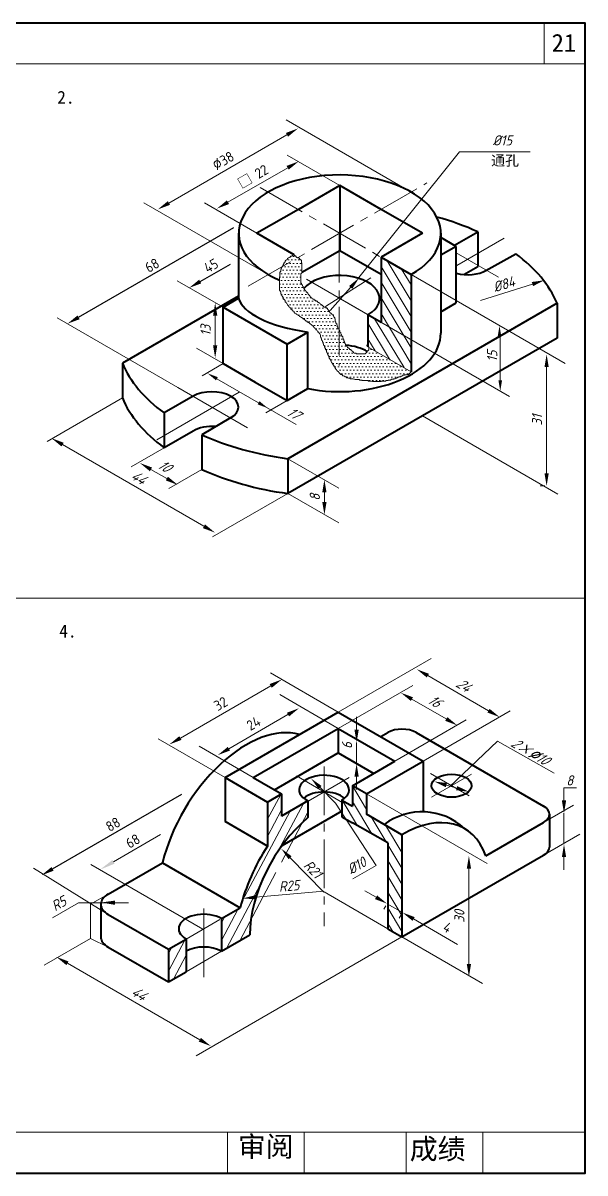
# Model space of a CAD drawing. Header units: millimetres. Extents: x 20 to 350, y 18 to 243.
# Drawn here: x 239.9 to 349.9, y 18.5 to 243.5 of the extents above; entities that cross this region are included whole.
import ezdxf

# ---------------------------------------------------------------- set-up
doc = ezdxf.new("R2010")
doc.units = ezdxf.units.MM
doc.linetypes.add('CENTER2', pattern=[28.575, 19.05, -3.175, 3.175, -3.175])
doc.layers.get('0').update_dxf_attribs({"lineweight": 40})
for name, color, linetype, lineweight in [('中心线', 7, 'CENTER2', 15), ('剖面线', 7, 'Continuous', 15), ('实体', 7, 'Continuous', 40), ('标注', 7, 'Continuous', 15), ('粗线', 7, 'Continuous', 40), ('细线', 7, 'Continuous', 13)]:
    doc.layers.add(name, color=color, linetype=linetype, lineweight=lineweight)
doc.styles.get("Standard").update_dxf_attribs({"font": 'TIMES.TTF'})
doc.styles.add('style1', font='isocp.shx', dxfattribs={"oblique": 30})
doc.styles.add('style2', font='isocp.shx')
doc.styles.add('数字', font='isocp.shx', dxfattribs={"oblique": 15, "height": 2})
doc.dimstyles.new('R', dxfattribs={"dimtxt": 2, "dimasz": 2.5, "dimexe": 1.25, "dimexo": 0.625, "dimtad": 1, "dimtxsty": '数字', "dimblk2": 'NONE', "dimsah": 1, "dimcen": 2.5, "dimse1": 1, "dimse2": 1, "dimadec": 0, "dimazin": 0, "dimtfac": 1, "dimtmove": 0, "dimatfit": 3, "dimfxl": 0, "dimarcsym": 0})
pattern_1 = [(121, (-66.8122, -95.5887), (-1.360753, -0.817623), [])]
pattern_2 = [(62, (-66.8122, -95.5887), (-1.401679, 0.745286), [])]

# ---------------------------------------------------------------- blocks, each defined once
blk = doc.blocks.new('*D4')
at = {"layer": 'Defpoints', "color": 0}
for p in [(305.62, 193.67), (299.95, 187.26), (300.01, 187.21)]:
    blk.add_point(p, dxfattribs=at)
at = {"layer": '标注', "color": 0, "lineweight": -2}
blk.add_line((304.02, 191.74), (300.01, 187.21), dxfattribs=at)
at = {"layer": '标注', "color": 0}
blk.add_solid([(303.71, 192.02), (304.33, 191.47), (305.68, 193.61)], dxfattribs=at)
blk = doc.blocks.new('_None')
blk = doc.blocks.new('*D5')
at = {"layer": 'Defpoints', "color": 0}
for p in [(281.17, 203.44), (281.21, 203.38), (248.64, 184.57)]:
    blk.add_point(p, dxfattribs=at)
at = {"layer": '标注', "color": 0, "lineweight": -2}
blk.add_line((250.76, 185.89), (281.17, 203.44), dxfattribs=at)
at = {"layer": '标注', "color": 0}
blk.add_solid([(250.55, 186.25), (250.97, 185.52), (248.6, 184.64)], dxfattribs=at)
at = {"layer": '标注', "color": 0, "insert": (265.16, 196.07), "char_height": 2, "attachment_point": 5, "rotation": 30, "style": 'style2'}
blk.add_mtext('68', dxfattribs=at)
blk = doc.blocks.new('*D6')
at = {"layer": 'Defpoints', "color": 0}
for p in [(280.17, 196.82), (280.47, 196.3), (272.1, 192.17)]:
    blk.add_point(p, dxfattribs=at)
at = {"layer": '标注', "color": 0, "lineweight": -2}
blk.add_line((274.57, 192.89), (280.47, 196.3), dxfattribs=at)
at = {"layer": '标注', "color": 0}
blk.add_solid([(274.36, 193.25), (274.77, 192.53), (272.4, 191.64)], dxfattribs=at)
at = {"layer": '标注', "color": 0, "insert": (276.7, 196), "char_height": 2, "attachment_point": 5, "rotation": 30, "style": 'style2'}
blk.add_mtext('45', dxfattribs=at)
blk = doc.blocks.new('*D13')
at = {"layer": 'Defpoints', "color": 0}
for p in [(270.61, 93.23), (270.98, 92.59), (243.13, 77.36)]:
    blk.add_point(p, dxfattribs=at)
at = {"layer": '标注', "color": 0, "lineweight": -2}
blk.add_line((245.66, 77.97), (270.98, 92.59), dxfattribs=at)
at = {"layer": '标注', "color": 0}
blk.add_solid([(245.46, 78.33), (245.87, 77.61), (243.5, 76.72)], dxfattribs=at)
at = {"layer": '标注', "color": 0, "insert": (257.51, 86.69), "char_height": 2, "attachment_point": 5, "rotation": 30, "style": 'style2'}
blk.add_mtext('88', dxfattribs=at)
blk = doc.blocks.new('*D14')
at = {"layer": 'Defpoints', "color": 0}
for p in [(296.2, 95.58), (301, 90.79), (301.08, 90.86)]:
    blk.add_point(p, dxfattribs=at)
at = {"layer": '标注', "color": 0, "lineweight": -2}
blk.add_line((298.04, 93.89), (301.08, 90.86), dxfattribs=at)
at = {"layer": '标注', "color": 0}
blk.add_solid([(298.34, 94.19), (297.75, 93.6), (296.27, 95.66)], dxfattribs=at)

msp = doc.modelspace()

# ---------------------------------------------------------------- hatches: boundary and pattern name
at = {"layer": '剖面线'}
h = msp.add_hatch(dxfattribs=at)
h.set_pattern_fill('DOTS', color=256, scale=0.425, style=0)
h.set_pattern_definition([(0, (103.2763, 58.8149), (0.3373437, 0.6746875), [0, -0.6746875])])
h.paths.add_polyline_path([(294.276, 194.44), (294.372, 194.44), (294.372, 194.536), (294.468, 194.536), (294.468, 196.556), (294.372, 196.556), (294.372, 197.037), (294.276, 197.134), (294.179, 197.134), (294.179, 197.23), (294.083, 197.23), (294.083, 197.326), (293.987, 197.326), (293.987, 197.422), (293.89, 197.518), (293.601, 197.518), (293.601, 197.615), (293.409, 197.615), (293.409, 197.711), (293.312, 197.711), (293.312, 197.903), (293.12, 197.903), (292.938, 198.136), (292.796, 198.065), (292.702, 197.971), (292.609, 197.971), (292.421, 197.878), (292.327, 197.878), (292.233, 197.784), (292.233, 197.69), (292.046, 197.69), (292.046, 197.597), (291.952, 197.503), (291.858, 197.503), (291.671, 197.409), (291.671, 197.315), (291.577, 197.222), (291.483, 197.128), (291.295, 197.034), (291.295, 196.941), (291.201, 196.847), (291.201, 196.753), (291.108, 196.753), (291.108, 196.566), (291.014, 196.566), (290.92, 196.472), (290.92, 196.378), (290.826, 196.191), (290.826, 196.097), (290.732, 196.003), (290.732, 195.816), (290.639, 195.816), (290.545, 195.722), (290.545, 195.629), (290.451, 195.441), (290.451, 195.254), (290.357, 195.254), (290.357, 194.879), (290.263, 194.879), (290.17, 194.691), (290.17, 193.848), (290.076, 193.754), (290.076, 191.13), (290.17, 191.13), (290.263, 190.943), (290.263, 190.849), (290.357, 190.849), (290.357, 190.474), (290.451, 190.474), (290.451, 190.193), (290.545, 190.193), (290.639, 190.099), (290.639, 190.006), (290.732, 189.912), (290.732, 189.725), (290.826, 189.631), (290.826, 189.443), (291.014, 189.443), (291.014, 189.35), (291.108, 189.256), (291.201, 189.162), (291.201, 188.881), (291.389, 188.881), (291.389, 188.694), (291.483, 188.6), (291.577, 188.506), (291.671, 188.319), (291.764, 188.225), (291.858, 188.131), (291.952, 187.944), (292.046, 187.85), (292.14, 187.85), (292.14, 187.757), (292.233, 187.757), (292.327, 187.569), (292.327, 187.475), (292.515, 187.382), (292.609, 187.382), (292.609, 187.288), (292.702, 187.194), (292.702, 187.1), (292.89, 187.007), (292.984, 187.007), (292.984, 186.819), (293.078, 186.726), (293.171, 186.726), (293.265, 186.632), (293.359, 186.632), (293.359, 186.538), (293.453, 186.444), (293.641, 186.351), (293.734, 186.351), (293.734, 186.257), (293.828, 186.257), (293.922, 186.163), (294.016, 186.07), (294.11, 186.07), (294.11, 185.976), (294.203, 185.976), (294.391, 185.882), (294.485, 185.882), (294.485, 185.788), (294.579, 185.788), (294.579, 185.695), (294.672, 185.695), (294.672, 185.601), (294.766, 185.601), (294.766, 185.507), (294.954, 185.507), (294.954, 185.414), (295.141, 185.32), (295.235, 185.226), (295.329, 185.132), (295.517, 185.132), (295.517, 184.945), (295.704, 184.945), (295.798, 184.851), (295.986, 184.758), (296.173, 184.57), (296.267, 184.476), (296.361, 184.476), (296.361, 184.383), (296.455, 184.383), (296.549, 184.195), (296.642, 184.195), (296.736, 184.102), (296.736, 184.008), (296.83, 184.008), (296.83, 183.914), (297.018, 183.82), (297.018, 183.727), (297.111, 183.633), (297.205, 183.633), (297.205, 183.539), (297.299, 183.446), (297.393, 183.352), (297.487, 183.258), (297.581, 183.164), (297.581, 183.071), (297.674, 182.977), (297.768, 182.977), (297.768, 182.883), (297.862, 182.883), (297.862, 182.696), (297.956, 182.696), (297.956, 182.602), (298.05, 182.602), (298.05, 182.508), (298.143, 182.415), (298.143, 182.04), (298.237, 181.946), (298.237, 181.759), (298.331, 181.759), (298.331, 181.478), (298.425, 181.384), (298.519, 181.196), (298.519, 181.009), (298.612, 181.009), (298.612, 180.728), (298.706, 180.728), (298.706, 180.447), (298.8, 180.447), (298.8, 180.353), (298.894, 180.353), (298.894, 180.072), (298.988, 180.072), (298.988, 179.884), (299.082, 179.884), (299.082, 179.51), (299.269, 179.51), (299.269, 179.135), (299.363, 179.135), (299.363, 178.947), (299.457, 178.854), (299.457, 178.666), (299.551, 178.666), (299.551, 178.572), (299.644, 178.572), (299.644, 178.385), (299.738, 178.385), (299.738, 178.104), (299.832, 178.104), (299.832, 177.823), (299.926, 177.823), (299.926, 177.729), (300.02, 177.729), (300.02, 177.542), (300.113, 177.542), (300.113, 177.354), (300.207, 177.354), (300.207, 177.26), (300.301, 177.073), (300.395, 176.979), (300.395, 176.886), (300.489, 176.886), (300.489, 176.698), (300.582, 176.698), (300.582, 176.511), (300.676, 176.511), (300.77, 176.323), (300.77, 176.23), (300.864, 176.23), (300.864, 176.136), (300.958, 176.136), (300.958, 175.948), (301.145, 175.761), (301.239, 175.667), (301.333, 175.48), (301.427, 175.386), (301.521, 175.386), (301.521, 175.292), (301.614, 175.292), (301.614, 175.199), (301.708, 175.105), (301.802, 175.011), (301.99, 174.824), (302.083, 174.73), (302.271, 174.636), (302.365, 174.636), (302.459, 174.449), (302.646, 174.449), (302.74, 174.355), (302.834, 174.355), (302.928, 174.262), (303.115, 174.262), (303.303, 174.074), (303.491, 174.074), (303.584, 173.98), (303.866, 173.98), (303.96, 173.887), (304.522, 173.887), (304.616, 173.793), (304.804, 173.793), (304.898, 173.699), (305.742, 173.699), (305.742, 173.606), (306.211, 173.606), (306.305, 173.512), (307.431, 173.512), (307.431, 173.418), (308.087, 173.418), (308.275, 173.324), (309.963, 173.324), (309.963, 173.418), (310.808, 173.418), (310.995, 173.512), (311.371, 173.512), (311.371, 173.606), (311.84, 173.606), (311.933, 173.699), (311.933, 173.793), (312.403, 173.793), (312.496, 173.887), (312.684, 173.887), (312.872, 173.98), (313.059, 173.98), (313.059, 174.074), (313.153, 174.074), (313.247, 174.168), (313.434, 174.168), (313.434, 174.262), (313.81, 174.262), (313.81, 174.355), (314.091, 174.355), (314.091, 174.449), (314.185, 174.543), (314.56, 174.543), (314.56, 174.636), (314.935, 174.636), (315.123, 174.73), (315.311, 174.73), (315.864, 175.251), (307.566, 180.042), (307.566, 179.527), (307.47, 179.431), (307.47, 179.335), (307.277, 179.335), (307.277, 179.142), (307.084, 178.95), (307.084, 178.854), (306.988, 178.854), (306.892, 178.758), (305.158, 178.758), (305.062, 178.854), (304.677, 178.854), (304.58, 178.95), (304.58, 179.046), (304.484, 179.046), (304.484, 179.142), (304.388, 179.239), (304.291, 179.239), (304.195, 179.335), (304.195, 179.431), (304.099, 179.431), (304.099, 179.527), (304.003, 179.527), (304.003, 179.623), (303.81, 179.623), (303.81, 179.72), (303.714, 179.816), (303.617, 179.912), (303.425, 179.912), (303.425, 180.008), (303.328, 180.201), (303.328, 180.297), (303.232, 180.297), (303.232, 180.393), (303.136, 180.393), (303.039, 180.489), (303.039, 180.586), (302.943, 180.682), (302.943, 180.778), (302.847, 180.97), (302.847, 181.067), (302.654, 181.259), (302.654, 181.548), (302.558, 181.644), (302.558, 181.836), (302.462, 181.932), (302.462, 182.125), (302.365, 182.125), (302.269, 182.221), (302.269, 182.317), (302.173, 182.51), (302.173, 182.606), (302.076, 182.702), (302.076, 182.895), (301.98, 182.991), (301.884, 183.087), (301.884, 183.279), (301.787, 183.376), (301.787, 183.472), (301.691, 183.568), (301.691, 183.664), (301.499, 183.664), (301.499, 184.049), (301.402, 184.049), (301.402, 184.434), (301.306, 184.434), (301.306, 184.626), (301.113, 184.723), (301.113, 185.011), (301.017, 185.011), (301.017, 185.588), (300.921, 185.588), (300.921, 185.781), (300.728, 185.973), (300.632, 186.166), (300.632, 186.358), (300.535, 186.358), (300.343, 186.454), (300.343, 186.551), (300.247, 186.551), (300.247, 186.647), (300.15, 186.647), (300.15, 186.743), (299.958, 186.743), (299.958, 186.839), (299.861, 186.935), (299.861, 187.128), (299.765, 187.128), (299.765, 187.224), (299.572, 187.416), (299.572, 187.513), (299.476, 187.513), (299.476, 187.705), (299.38, 187.705), (299.091, 187.897), (298.802, 187.897), (298.802, 187.994), (298.706, 187.994), (298.513, 188.186), (298.417, 188.282), (298.32, 188.282), (298.32, 188.378), (298.224, 188.378), (298.128, 188.475), (298.032, 188.571), (297.935, 188.667), (297.839, 188.667), (297.839, 188.763), (297.646, 188.763), (297.646, 188.86), (297.55, 188.86), (297.55, 188.956), (297.454, 189.052), (297.357, 189.052), (297.261, 189.148), (297.165, 189.148), (297.165, 189.244), (296.972, 189.244), (296.876, 189.341), (296.876, 189.437), (296.683, 189.437), (296.491, 189.533), (296.491, 189.629), (296.394, 189.629), (296.298, 189.725), (296.298, 189.822), (296.105, 189.822), (296.105, 190.014), (296.009, 190.014), (296.009, 190.11), (295.913, 190.206), (295.816, 190.303), (295.72, 190.399), (295.72, 190.495), (295.624, 190.591), (295.431, 190.784), (295.335, 190.784), (295.335, 190.976), (295.239, 190.976), (295.239, 191.072), (295.142, 191.169), (295.046, 191.361), (294.95, 191.361), (294.95, 191.457), (294.853, 191.457), (294.853, 191.746), (294.757, 191.842), (294.757, 191.938), (294.661, 191.938), (294.564, 192.131), (294.564, 192.227), (294.468, 192.227), (294.468, 192.323), (294.372, 192.323), (294.372, 192.515), (294.276, 192.612)])
h = msp.add_hatch(dxfattribs=at)
h.set_pattern_fill('ANSI31', color=256, scale=0.5, angle=76, style=0)
h.set_pattern_definition(pattern_1)
h.paths.add_polyline_path([(315.864, 194.249), (309.975, 197.649), (309.975, 184.899), (307.399, 186.387), (307.399, 180.138), (307.457, 180.105), (307.566, 180.105), (307.566, 180.042), (315.864, 175.251)])
h = msp.add_hatch(dxfattribs=at)
h.set_pattern_fill('ANSI31', color=256, scale=0.5, angle=17, style=0)
h.set_pattern_definition(pattern_2)
edge = h.paths.add_edge_path()
edge.add_line((278.733, 61.857), (284.276, 65.057))
edge.add_ellipse((298.825, 73.457), major_axis=(-10.288, -17.819), ratio=0.5773503, start_angle=237.54823, end_angle=315, ccw=False)
edge.add_line((295.664, 88.031), (295.664, 91.296))
edge.add_line((295.664, 91.296), (290.511, 88.321))
edge.add_line((290.511, 88.321), (290.511, 92.657))
edge.add_line((290.511, 92.657), (287.74, 91.057))
edge.add_line((287.74, 91.057), (287.74, 82.424))
edge.add_ellipse((298.825, 73.457), major_axis=(-12.247, -21.213), ratio=0.5773503, start_angle=264.79182, end_angle=296.33708)
edge.add_line((282.415, 70.383), (278.733, 68.257))
edge.add_line((278.733, 68.257), (278.733, 61.857))
h = msp.add_hatch(dxfattribs=at)
h.set_pattern_fill('ANSI31', color=256, scale=0.5, angle=76, style=0)
h.set_pattern_definition(pattern_1)
h.paths.add_polyline_path([(311.296, 66.257), (314.067, 64.657), (314.067, 84.657), (307.139, 88.657), (307.139, 92.657), (304.368, 94.257), (304.368, 90.248), (302.281, 91.452), (302.281, 88.187), (304.368, 86.982), (311.296, 83.057)])
h = msp.add_hatch(dxfattribs=at)
h.set_pattern_fill('ANSI31', color=256, scale=0.5, angle=17, style=0)
h.set_pattern_definition(pattern_2)
h.paths.add_polyline_path([(268.341, 55.857), (271.805, 57.857), (271.805, 64.257), (268.341, 62.257)])

# ---------------------------------------------------------------- linework, layer by layer
msp.add_lwpolyline([(19.888, 18.475), (349.888, 18.475), (349.888, 243.475), (19.888, 243.475)], close=True)
at = {"layer": '中心线', "ltscale": 0.5}
for p, q in [((283.972, 191.987), (318.935, 212.172)), ((319.298, 192.267), (284.994, 212.072)), ((301.741, 202.246), (301.741, 176.434)), ((298.825, 97.996), (298.825, 66.748))]:
    msp.add_line(p, q, dxfattribs=at)
at = {"layer": '中心线'}
for p, q in [((324.808, 196.013), (334.072, 201.361)), ((324.697, 198.499), (332.979, 193.718)), ((299.112, 187.978), (307.962, 193.617)), ((295.37, 193.332), (309.148, 185.377)), ((282.188, 171.234), (266.064, 161.925)), ((270.177, 172.177), (283.82, 164.3)), ((302.485, 90.907), (293.402, 96.151)), ((294.436, 90.486), (303.705, 95.838)), ((327.206, 92.271), (319.661, 96.627)), ((319.875, 92.01), (327.683, 96.518)), ((311.296, 66.257), (298.825, 73.457)), ((275.269, 70.239), (275.269, 56.797)), ((278.382, 68.054), (271.805, 64.257)), ((271.805, 57.857), (278.733, 61.857))]:
    msp.add_line(p, q, dxfattribs=at)
at = {"layer": '实体'}
for p, q in [((301.878, 211.674), (293.78, 206.999)), ((309.975, 206.999), (301.878, 211.674)), ((301.878, 211.674), (301.878, 198.924)), ((293.78, 206.999), (285.683, 202.324)), ((318.072, 202.324), (309.975, 206.999)), ((324.329, 199.987), (328.894, 202.622)), ((328.894, 202.622), (328.894, 195.822)), ((282.098, 202.324), (282.098, 189.63)), ((292.938, 198.136), (285.683, 202.324)), ((318.072, 202.324), (309.975, 197.649)), ((321.657, 202.324), (321.657, 182.774)), ((324.697, 199.774), (321.657, 201.53)), ((301.878, 198.924), (294.468, 194.646)), ((309.975, 194.249), (301.878, 198.924)), ((324.697, 199.774), (321.657, 198.019)), ((324.697, 188.724), (324.697, 199.774)), ((330.507, 195.054), (336.338, 198.312)), ((309.975, 197.649), (309.975, 184.899)), ((309.975, 197.649), (315.864, 194.249)), ((326.17, 194.249), (328.894, 195.822)), ((315.864, 194.249), (315.864, 175.251)), ((282.098, 190.055), (259.347, 176.919)), ((279.058, 187.874), (282.098, 189.63)), ((279.058, 187.874), (291.572, 180.649)), ((279.058, 176.824), (279.058, 187.874)), ((344.409, 188.63), (291.736, 158.219)), ((321.657, 186.969), (324.697, 188.724)), ((344.409, 188.63), (344.409, 181.83)), ((309.975, 184.899), (307.399, 186.387)), ((307.399, 186.387), (307.399, 180.138)), ((291.572, 180.649), (295.626, 182.99)), ((295.626, 171.94), (295.626, 182.99)), ((291.572, 169.599), (291.572, 180.649)), ((291.572, 180.649), (291.572, 180.649)), ((344.409, 181.83), (291.736, 151.419)), ((259.347, 176.919), (259.347, 170.119)), ((279.058, 176.824), (285.315, 173.212)), ((285.315, 173.212), (291.572, 169.599)), ((291.572, 169.599), (295.626, 171.94)), ((273.169, 170.449), (267.5, 167.176)), ((267.5, 167.176), (267.5, 160.376)), ((280.53, 166.199), (274.861, 162.926)), ((273.169, 163.649), (267.5, 160.376)), ((274.861, 162.926), (274.861, 156.126)), ((291.736, 158.219), (291.736, 151.419)), ((279.426, 95.857), (301.596, 108.657)), ((301.596, 108.657), (318.224, 99.057)), ((284.969, 95.857), (301.596, 105.457)), ((301.596, 105.457), (312.682, 99.057)), ((301.596, 105.457), (301.596, 100.657)), ((309.91, 103.857), (311.296, 104.657)), ((316.839, 104.657), (341.78, 90.257)), ((289.126, 93.457), (301.596, 100.657)), ((301.596, 100.657), (308.525, 96.657)), ((304.368, 94.257), (312.682, 99.057)), ((307.139, 92.657), (318.224, 99.057)), ((318.224, 99.057), (318.224, 89.13)), ((279.426, 95.857), (279.426, 87.224)), ((279.426, 95.857), (287.74, 91.057)), ((284.969, 95.857), (290.511, 92.657)), ((287.74, 91.057), (290.511, 92.657)), ((290.511, 92.657), (290.511, 88.321)), ((304.368, 94.257), (304.368, 90.248)), ((307.139, 92.657), (304.368, 94.257)), ((307.139, 92.657), (307.139, 88.657)), ((287.74, 91.057), (287.74, 82.424)), ((295.664, 91.296), (290.511, 88.321)), ((295.664, 91.296), (295.664, 88.031)), ((302.281, 91.452), (302.281, 88.187)), ((302.281, 91.452), (304.368, 90.248)), ((302.281, 89.267), (290.545, 82.491)), ((302.281, 88.187), (304.368, 86.982)), ((314.067, 84.657), (307.139, 88.657)), ((342.928, 88.657), (342.928, 82.257)), ((287.74, 82.424), (279.426, 87.224)), ((311.296, 83.057), (304.368, 86.982)), ((330.477, 80.531), (341.78, 87.057)), ((314.067, 84.657), (314.067, 64.657)), ((311.296, 83.057), (311.296, 66.257)), ((256.563, 73.057), (267.173, 79.183)), ((267.173, 79.183), (282.415, 70.383)), ((314.067, 64.657), (341.78, 80.657)), ((255.128, 71.057), (255.128, 64.657)), ((278.733, 68.257), (282.415, 70.383)), ((256.563, 69.057), (268.341, 62.257)), ((278.733, 68.257), (278.733, 61.857)), ((311.296, 66.257), (314.067, 64.657)), ((268.341, 62.257), (271.805, 64.257)), ((271.805, 64.257), (271.805, 57.857)), ((278.733, 61.857), (284.276, 65.057)), ((256.563, 62.657), (268.341, 55.857)), ((268.341, 62.257), (268.341, 55.857)), ((268.341, 55.857), (271.805, 57.857))]:
    msp.add_line(p, q, dxfattribs=at)
msp.add_arc((317.989, 76.877), 12.255, 47.20564, 127.06069, dxfattribs=at)
for centre, major_axis, ratio, start_param, end_param in [((301.878, 202.324), (-19.78, 0), 0.5773503, 2.3561945, 7.2146318), ((301.878, 182.774), (-43.723, 0), 0.5773503, 4.0463214, 4.2630153), ((301.878, 182.774), (-43.723, 0), 0.5773503, 3.3756738, 3.80462), ((301.878, 189.574), (-7.808, 0), 0.5773503, 2.3561945, 5.8313853), ((326.906, 197.224), (-5.205, 0), 0.5773503, 7.4158326, 8.6393798), ((301.878, 189.63), (-19.849, 0.705), 0.3622443, 0.0977711, 1.2632885), ((301.878, 182.774), (-19.78, 0), 0.5773503, 1.2492189, 3.1415927), ((301.878, 182.774), (-43.723, 0), 0.5773503, 6.5172665, 6.9492528), ((276.85, 168.324), (-5.205, 0), 0.5773503, 2.3561945, 5.4977871), ((301.878, 175.974), (-43.723, 0), 0.5773503, 6.5172665, 6.9492528), ((276.85, 161.524), (-5.205, 0), 0.5773503, 4.5704919, 5.4977871), ((301.878, 182.774), (-43.723, 0), 0.5773503, 7.1879141, 7.6199004), ((301.878, 175.974), (-43.723, 0), 0.5773503, 7.1879141, 7.6199004), ((283.583, 82.257), (-12.247, -21.213), 0.5773503, 3.2834897, 5.1720577), ((314.067, 103.057), (-3.919, 0), 0.5773503, 3.9269908, 5.4977871), ((298.825, 93.457), (-4.899, 0), 0.5773503, 2.3539275, 7.1526528), ((298.825, 90.191), (-4.899, 0), 0.5773503, 3.7569481, 5.6678298), ((339.009, 88.657), (-3.919, 0), 0.5773503, 2.3561945, 3.9269908), ((298.825, 73.457), (-10.288, -17.819), 0.5773503, 4.1459988, 5.4977871), ((314.067, 64.657), (-12.247, -21.213), 0.5773503, 2.681924, 3.9269908), ((298.825, 73.457), (-12.247, -21.213), 0.5773503, 4.6214891, 5.1720577), ((339.009, 82.257), (-3.919, 0), 0.5773503, 2.3561945, 3.1415927), ((260.027, 71.057), (-4.899, 0), 0.5773503, 5.4977871, 7.0685835), ((275.269, 66.257), (-4.899, 0), 0.5773503, 3.9269908, 7.0685835), ((260.027, 64.657), (-4.899, 0), 0.5773503, 6.2831853, 7.0685835), ((275.269, 59.857), (-4.899, 0), 0.5773503, 3.9269908, 5.4977871)]:
    msp.add_ellipse(centre, major_axis=major_axis, ratio=ratio, start_param=start_param, end_param=end_param, dxfattribs=at)
msp.add_ellipse((323.767, 94.257), major_axis=(-3.919, 0), ratio=0.5773503, dxfattribs=at)
at = {"layer": '标注'}
for p, q in [((315.864, 210.399), (291.37, 224.541)), ((268.443, 208.255), (291.556, 221.6)), ((305.603, 193.672), (325.347, 218.298)), ((325.347, 218.298), (339.155, 218.298)), ((301.878, 211.674), (291.596, 217.611)), ((280.008, 208.408), (291.695, 215.156)), ((287.891, 194.249), (263.525, 208.317)), ((285.683, 202.324), (275.401, 208.261)), ((315.864, 194.249), (345.975, 176.865)), ((279.058, 187.874), (270.08, 193.058)), ((339.591, 192.399), (329.423, 189.213)), ((301.878, 189.574), (335.093, 170.398)), ((270.177, 172.177), (246.583, 185.799)), ((277.504, 186.23), (277.504, 180.429)), ((333.3, 183.054), (333.3, 173.557)), ((279.058, 176.824), (273.818, 179.85)), ((279.058, 176.824), (274.933, 174.443)), ((342.373, 176.165), (342.373, 155.391)), ((277.842, 173.873), (293.38, 164.903)), ((259.347, 170.119), (244.615, 161.614)), ((291.572, 169.599), (287.447, 167.218)), ((318.072, 166.624), (344.581, 151.32)), ((247.633, 160.989), (275.31, 145.01)), ((267.5, 160.376), (261.058, 156.657)), ((291.736, 158.219), (301.721, 152.454)), ((264.933, 156.138), (268.045, 154.342)), ((274.861, 156.126), (268.42, 152.407)), ((291.736, 151.419), (277.005, 142.914)), ((291.736, 151.419), (301.721, 145.654)), ((298.881, 151.619), (298.881, 149.746)), ((341.994, 152.891), (341.123, 152.891)), ((301.596, 108.657), (319.751, 119.139)), ((301.596, 108.657), (288.335, 116.314)), ((319.128, 115.784), (331.002, 108.928)), ((288.377, 113.781), (270.694, 103.572)), ((301.596, 105.457), (316.168, 113.87)), ((301.596, 105.457), (290.127, 112.079)), ((316.012, 111.185), (322.73, 107.307)), ((291.751, 108.165), (280.183, 101.486)), ((318.224, 99.057), (335.239, 108.88)), ((305.182, 105.203), (305.182, 107.703)), ((312.682, 99.057), (326.655, 107.124)), ((279.426, 95.857), (266.347, 103.408)), ((284.969, 95.857), (274.395, 101.962)), ((305.182, 102.703), (305.182, 98.525)), ((305.182, 96.025), (305.182, 93.525)), ((307.139, 92.657), (330.748, 79.026)), ((322.749, 94.37), (324.77, 93.774)), ((345.776, 91.36), (345.776, 93.86)), ((301.077, 90.864), (308.982, 78.663)), ((341.78, 87.057), (347.625, 90.432)), ((345.776, 88.86), (345.776, 82.792)), ((257.593, 79.348), (266.826, 84.679)), ((341.78, 80.657), (348.903, 84.769)), ((275.094, 66.155), (253.153, 78.823)), ((292.179, 80.144), (298.781, 73.398)), ((345.776, 80.292), (345.776, 77.792)), ((256.563, 69.057), (241.943, 78.107)), ((308.982, 78.663), (304.47, 76.058)), ((327.164, 78.031), (327.164, 59.352)), ((256.563, 73.057), (253.099, 71.057)), ((285.445, 72.428), (298.777, 73.632)), ((308.99, 72.419), (306.825, 73.669)), ((250.777, 71.36), (260.533, 71.36)), ((253.099, 71.057), (253.099, 64.358)), ((310.911, 70.746), (310.531, 70.086)), ((311.156, 71.169), (314.167, 69.43)), ((313.923, 69.007), (313.542, 68.347)), ((316.332, 68.18), (324.941, 63.21)), ((253.099, 64.358), (244.044, 59.13)), ((256.563, 62.657), (253.099, 64.358)), ((314.067, 64.657), (273.799, 41.408)), ((314.067, 64.657), (329.812, 55.567)), ((248.584, 59.511), (274.501, 44.548))]:
    msp.add_line(p, q, dxfattribs=at)
for points in [[(291.348, 221.96), (291.764, 221.239), (293.721, 222.85)], [(291.487, 215.517), (291.904, 214.795), (293.86, 216.406)], [(268.235, 208.616), (268.652, 207.895), (266.278, 207.005)], [(279.799, 208.769), (280.216, 208.047), (277.843, 207.158)], [(339.466, 192.797), (339.715, 192.002), (341.976, 193.147)], [(277.087, 186.23), (277.92, 186.23), (277.504, 188.73)], [(332.795, 182.145), (333.503, 182.145), (333.149, 184.27)], [(277.087, 180.429), (277.92, 180.429), (277.504, 177.929)], [(341.956, 176.165), (342.79, 176.165), (342.373, 178.665)], [(278.019, 174.18), (277.665, 173.566), (276.002, 174.936)], [(332.946, 173.557), (333.655, 173.557), (333.3, 171.432)], [(286.161, 169.48), (285.806, 168.866), (287.824, 168.11)], [(247.842, 161.35), (247.425, 160.629), (245.468, 162.239)], [(265.142, 156.499), (264.725, 155.777), (262.768, 157.388)], [(341.956, 155.391), (342.79, 155.391), (342.373, 152.891)], [(268.253, 154.703), (267.837, 153.981), (270.21, 153.092)], [(298.464, 151.619), (299.298, 151.619), (298.881, 154.119)], [(298.464, 149.746), (299.298, 149.746), (298.881, 147.246)], [(275.519, 145.371), (275.102, 144.649), (277.475, 143.76)], [(319.336, 116.145), (318.92, 115.423), (316.963, 117.034)], [(288.168, 114.142), (288.585, 113.42), (290.542, 115.031)], [(316.221, 111.546), (315.804, 110.824), (313.847, 112.435)], [(291.543, 108.526), (291.96, 107.804), (293.917, 109.415)], [(331.211, 109.289), (330.794, 108.567), (333.168, 107.678)], [(322.938, 107.668), (322.521, 106.946), (324.895, 106.057)], [(270.485, 103.933), (270.902, 103.211), (268.529, 102.322)], [(304.765, 105.203), (305.599, 105.203), (305.182, 102.703)], [(279.975, 101.847), (280.392, 101.125), (278.018, 100.236)], [(304.765, 96.025), (305.599, 96.025), (305.182, 98.525)], [(322.867, 94.77), (322.631, 93.971), (320.352, 95.078)], [(324.888, 94.173), (324.652, 93.374), (327.168, 93.066)], [(345.36, 91.36), (346.193, 91.36), (345.776, 88.86)], [(292.477, 80.436), (291.881, 79.853), (290.43, 81.931)], [(345.36, 80.292), (346.193, 80.292), (345.776, 82.792)], [(257.385, 79.709), (257.801, 78.988), (254.983, 77.837)], [(326.747, 78.031), (327.58, 78.031), (327.164, 80.531)], [(285.408, 72.843), (285.483, 72.013), (282.955, 72.203)], [(309.199, 72.78), (308.782, 72.058), (311.156, 71.169)], [(257.908, 71.776), (257.908, 70.943), (255.194, 71.394)], [(316.541, 68.541), (316.124, 67.819), (314.167, 69.43)], [(248.792, 59.872), (248.375, 59.15), (246.419, 60.761)], [(326.747, 59.352), (327.58, 59.352), (327.164, 56.852)], [(274.709, 44.909), (274.292, 44.187), (276.666, 43.298)]]:
    msp.add_solid(points, dxfattribs=at)
at = {"layer": '粗线'}
msp.add_ellipse((301.878, 175.974), major_axis=(-7.808, 0), ratio=0.5773503, start_param=3.9487938, end_param=4.5548672, dxfattribs=at)
at = {"layer": '细线'}
for p, q in [((341.888, 235.475), (341.888, 243.475)), ((19.888, 235.475), (349.888, 235.475)), ((292.796, 198.065), (292.702, 197.971)), ((292.938, 198.136), (292.796, 198.065)), ((292.938, 198.136), (293.12, 197.903)), ((290.639, 195.816), (290.545, 195.722)), ((290.732, 195.816), (290.639, 195.816)), ((290.826, 196.097), (290.732, 196.003)), ((290.732, 196.003), (290.732, 195.816)), ((290.92, 196.378), (290.826, 196.191)), ((290.826, 196.191), (290.826, 196.097)), ((291.014, 196.566), (290.92, 196.472)), ((290.92, 196.472), (290.92, 196.378)), ((291.108, 196.566), (291.014, 196.566)), ((291.108, 196.753), (291.108, 196.566)), ((291.201, 196.753), (291.108, 196.753)), ((291.295, 196.941), (291.201, 196.847)), ((291.201, 196.847), (291.201, 196.753)), ((291.483, 197.128), (291.295, 197.034)), ((291.295, 197.034), (291.295, 196.941)), ((291.577, 197.222), (291.483, 197.128)), ((291.671, 197.315), (291.577, 197.222)), ((291.858, 197.503), (291.671, 197.409)), ((291.671, 197.409), (291.671, 197.315)), ((291.952, 197.503), (291.858, 197.503)), ((292.046, 197.597), (291.952, 197.503)), ((292.046, 197.69), (292.046, 197.597)), ((292.233, 197.69), (292.046, 197.69)), ((292.327, 197.878), (292.233, 197.784)), ((292.233, 197.784), (292.233, 197.69)), ((292.421, 197.878), (292.327, 197.878)), ((292.609, 197.971), (292.421, 197.878)), ((292.702, 197.971), (292.609, 197.971)), ((293.12, 197.903), (293.312, 197.903)), ((293.312, 197.903), (293.312, 197.711)), ((293.312, 197.711), (293.409, 197.711)), ((293.409, 197.711), (293.409, 197.615)), ((293.409, 197.615), (293.601, 197.615)), ((293.601, 197.615), (293.601, 197.518)), ((293.601, 197.518), (293.89, 197.518)), ((293.89, 197.518), (293.987, 197.422)), ((293.987, 197.422), (293.987, 197.326)), ((293.987, 197.326), (294.083, 197.326)), ((294.083, 197.326), (294.083, 197.23)), ((294.083, 197.23), (294.179, 197.23)), ((294.179, 197.23), (294.179, 197.134)), ((294.179, 197.134), (294.276, 197.134)), ((294.276, 197.134), (294.372, 197.037)), ((294.372, 197.037), (294.372, 196.556)), ((294.372, 196.556), (294.468, 196.556)), ((294.468, 196.556), (294.468, 194.536)), ((290.17, 193.848), (290.076, 193.754)), ((290.076, 193.754), (290.076, 191.13)), ((290.263, 194.879), (290.17, 194.691)), ((290.17, 194.691), (290.17, 193.848)), ((290.357, 194.879), (290.263, 194.879)), ((290.357, 195.254), (290.357, 194.879)), ((290.451, 195.254), (290.357, 195.254)), ((290.545, 195.629), (290.451, 195.441)), ((290.451, 195.441), (290.451, 195.254)), ((290.545, 195.722), (290.545, 195.629)), ((294.276, 194.44), (294.276, 192.612)), ((294.372, 194.44), (294.276, 194.44)), ((294.372, 194.536), (294.372, 194.44)), ((294.468, 194.536), (294.372, 194.536)), ((294.276, 192.612), (294.372, 192.515)), ((294.372, 192.515), (294.372, 192.323)), ((294.372, 192.323), (294.468, 192.323)), ((294.468, 192.323), (294.468, 192.227)), ((294.468, 192.227), (294.564, 192.227)), ((294.564, 192.227), (294.564, 192.131)), ((294.564, 192.131), (294.661, 191.938)), ((294.661, 191.938), (294.757, 191.938)), ((294.757, 191.938), (294.757, 191.842)), ((294.757, 191.842), (294.853, 191.746)), ((294.853, 191.746), (294.853, 191.457)), ((294.853, 191.457), (294.95, 191.457)), ((294.95, 191.457), (294.95, 191.361)), ((294.95, 191.361), (295.046, 191.361)), ((295.046, 191.361), (295.142, 191.169)), ((290.076, 191.13), (290.17, 191.13)), ((290.17, 191.13), (290.263, 190.943)), ((290.263, 190.943), (290.263, 190.849)), ((290.263, 190.849), (290.357, 190.849)), ((290.357, 190.849), (290.357, 190.474)), ((290.357, 190.474), (290.451, 190.474)), ((290.451, 190.474), (290.451, 190.193)), ((290.451, 190.193), (290.545, 190.193)), ((290.545, 190.193), (290.639, 190.099)), ((290.639, 190.099), (290.639, 190.006)), ((290.639, 190.006), (290.732, 189.912)), ((290.732, 189.912), (290.732, 189.725)), ((290.732, 189.725), (290.826, 189.631)), ((290.826, 189.631), (290.826, 189.443)), ((290.826, 189.443), (291.014, 189.443)), ((291.014, 189.443), (291.014, 189.35)), ((291.014, 189.35), (291.108, 189.256)), ((291.108, 189.256), (291.201, 189.162)), ((291.201, 189.162), (291.201, 188.881)), ((295.142, 191.169), (295.239, 191.072)), ((295.239, 191.072), (295.239, 190.976)), ((295.239, 190.976), (295.335, 190.976)), ((295.335, 190.976), (295.335, 190.784)), ((295.335, 190.784), (295.431, 190.784)), ((295.431, 190.784), (295.624, 190.591)), ((295.624, 190.591), (295.72, 190.495)), ((295.72, 190.495), (295.72, 190.399)), ((295.72, 190.399), (295.816, 190.303)), ((295.816, 190.303), (295.913, 190.206)), ((295.913, 190.206), (296.009, 190.11)), ((296.009, 190.11), (296.009, 190.014)), ((296.009, 190.014), (296.105, 190.014)), ((296.105, 190.014), (296.105, 189.822)), ((296.105, 189.822), (296.298, 189.822)), ((296.298, 189.822), (296.298, 189.725)), ((296.298, 189.725), (296.394, 189.629)), ((296.394, 189.629), (296.491, 189.629)), ((296.491, 189.629), (296.491, 189.533)), ((296.491, 189.533), (296.683, 189.437)), ((296.683, 189.437), (296.876, 189.437)), ((296.876, 189.437), (296.876, 189.341)), ((296.876, 189.341), (296.972, 189.244)), ((296.972, 189.244), (297.165, 189.244)), ((297.165, 189.244), (297.165, 189.148)), ((297.165, 189.148), (297.261, 189.148)), ((297.261, 189.148), (297.357, 189.052)), ((297.357, 189.052), (297.454, 189.052)), ((297.454, 189.052), (297.55, 188.956)), ((291.201, 188.881), (291.389, 188.881)), ((291.389, 188.881), (291.389, 188.694)), ((291.389, 188.694), (291.483, 188.6)), ((291.483, 188.6), (291.577, 188.506)), ((291.577, 188.506), (291.671, 188.319)), ((291.671, 188.319), (291.764, 188.225)), ((291.764, 188.225), (291.858, 188.131)), ((291.858, 188.131), (291.952, 187.944)), ((291.952, 187.944), (292.046, 187.85)), ((292.046, 187.85), (292.14, 187.85)), ((292.14, 187.85), (292.14, 187.757)), ((292.14, 187.757), (292.233, 187.757)), ((292.233, 187.757), (292.327, 187.569)), ((292.327, 187.569), (292.327, 187.475)), ((292.327, 187.475), (292.515, 187.382)), ((292.515, 187.382), (292.609, 187.382)), ((292.609, 187.382), (292.609, 187.288)), ((292.609, 187.288), (292.702, 187.194)), ((292.702, 187.194), (292.702, 187.1)), ((292.702, 187.1), (292.89, 187.007)), ((292.89, 187.007), (292.984, 187.007)), ((292.984, 187.007), (292.984, 186.819)), ((292.984, 186.819), (293.078, 186.726)), ((297.55, 188.956), (297.55, 188.86)), ((297.55, 188.86), (297.646, 188.86)), ((297.646, 188.86), (297.646, 188.763)), ((297.646, 188.763), (297.839, 188.763)), ((297.839, 188.763), (297.839, 188.667)), ((297.839, 188.667), (297.935, 188.667)), ((297.935, 188.667), (298.032, 188.571)), ((298.032, 188.571), (298.128, 188.475)), ((298.128, 188.475), (298.224, 188.378)), ((298.224, 188.378), (298.32, 188.378)), ((298.32, 188.378), (298.32, 188.282)), ((298.32, 188.282), (298.417, 188.282)), ((298.417, 188.282), (298.513, 188.186)), ((298.513, 188.186), (298.706, 187.994)), ((298.706, 187.994), (298.802, 187.994)), ((298.802, 187.994), (298.802, 187.897)), ((298.802, 187.897), (299.091, 187.897)), ((299.091, 187.897), (299.38, 187.705)), ((299.38, 187.705), (299.476, 187.705)), ((299.476, 187.705), (299.476, 187.513)), ((299.476, 187.513), (299.572, 187.513)), ((299.572, 187.513), (299.572, 187.416)), ((299.572, 187.416), (299.765, 187.224)), ((299.765, 187.224), (299.765, 187.128)), ((299.765, 187.128), (299.861, 187.128)), ((299.861, 187.128), (299.861, 186.935)), ((299.861, 186.935), (299.958, 186.839)), ((299.958, 186.839), (299.958, 186.743)), ((293.078, 186.726), (293.171, 186.726)), ((293.171, 186.726), (293.265, 186.632)), ((293.265, 186.632), (293.359, 186.632)), ((293.359, 186.632), (293.359, 186.538)), ((293.359, 186.538), (293.453, 186.444)), ((293.453, 186.444), (293.641, 186.351)), ((293.641, 186.351), (293.734, 186.351)), ((293.734, 186.351), (293.734, 186.257)), ((293.734, 186.257), (293.828, 186.257)), ((293.828, 186.257), (293.922, 186.163)), ((293.922, 186.163), (294.016, 186.07)), ((294.016, 186.07), (294.11, 186.07)), ((294.11, 186.07), (294.11, 185.976)), ((294.11, 185.976), (294.203, 185.976)), ((294.203, 185.976), (294.391, 185.882)), ((294.391, 185.882), (294.485, 185.882)), ((294.485, 185.882), (294.485, 185.788)), ((294.485, 185.788), (294.579, 185.788)), ((294.579, 185.788), (294.579, 185.695)), ((294.579, 185.695), (294.672, 185.695)), ((294.672, 185.695), (294.672, 185.601)), ((294.672, 185.601), (294.766, 185.601)), ((294.766, 185.601), (294.766, 185.507)), ((294.766, 185.507), (294.954, 185.507)), ((294.954, 185.507), (294.954, 185.414)), ((294.954, 185.414), (295.141, 185.32)), ((295.141, 185.32), (295.235, 185.226)), ((295.235, 185.226), (295.329, 185.132)), ((295.329, 185.132), (295.517, 185.132)), ((295.517, 185.132), (295.517, 184.945)), ((295.517, 184.945), (295.704, 184.945)), ((295.704, 184.945), (295.798, 184.851)), ((295.798, 184.851), (295.986, 184.758)), ((295.986, 184.758), (296.173, 184.57)), ((296.173, 184.57), (296.267, 184.476)), ((299.958, 186.743), (300.15, 186.743)), ((300.15, 186.743), (300.15, 186.647)), ((300.15, 186.647), (300.247, 186.647)), ((300.247, 186.647), (300.247, 186.551)), ((300.247, 186.551), (300.343, 186.551)), ((300.343, 186.551), (300.343, 186.454)), ((300.343, 186.454), (300.535, 186.358)), ((300.535, 186.358), (300.632, 186.358)), ((300.632, 186.358), (300.632, 186.166)), ((300.632, 186.166), (300.728, 185.973)), ((300.728, 185.973), (300.921, 185.781)), ((300.921, 185.781), (300.921, 185.588)), ((300.921, 185.588), (301.017, 185.588)), ((301.017, 185.588), (301.017, 185.011)), ((301.017, 185.011), (301.113, 185.011)), ((301.113, 185.011), (301.113, 184.723)), ((301.113, 184.723), (301.306, 184.626)), ((301.306, 184.626), (301.306, 184.434)), ((296.267, 184.476), (296.361, 184.476)), ((296.361, 184.476), (296.361, 184.383)), ((296.361, 184.383), (296.455, 184.383)), ((296.455, 184.383), (296.549, 184.195)), ((296.549, 184.195), (296.642, 184.195)), ((296.642, 184.195), (296.736, 184.102)), ((296.736, 184.102), (296.736, 184.008)), ((296.736, 184.008), (296.83, 184.008)), ((296.83, 184.008), (296.83, 183.914)), ((296.83, 183.914), (297.018, 183.82)), ((297.018, 183.82), (297.018, 183.727)), ((297.018, 183.727), (297.111, 183.633)), ((297.111, 183.633), (297.205, 183.633)), ((297.205, 183.633), (297.205, 183.539)), ((297.205, 183.539), (297.299, 183.446)), ((297.299, 183.446), (297.393, 183.352)), ((297.393, 183.352), (297.487, 183.258)), ((297.487, 183.258), (297.581, 183.164)), ((297.581, 183.164), (297.581, 183.071)), ((297.581, 183.071), (297.674, 182.977)), ((297.674, 182.977), (297.768, 182.977)), ((297.768, 182.977), (297.768, 182.883)), ((297.768, 182.883), (297.862, 182.883)), ((297.862, 182.883), (297.862, 182.696)), ((297.862, 182.696), (297.956, 182.696)), ((297.956, 182.696), (297.956, 182.602)), ((297.956, 182.602), (298.05, 182.602)), ((298.05, 182.602), (298.05, 182.508)), ((298.05, 182.508), (298.143, 182.415)), ((298.143, 182.415), (298.143, 182.04)), ((301.306, 184.434), (301.402, 184.434)), ((301.402, 184.434), (301.402, 184.049)), ((301.402, 184.049), (301.499, 184.049)), ((301.499, 184.049), (301.499, 183.664)), ((301.499, 183.664), (301.691, 183.664)), ((301.691, 183.664), (301.691, 183.568)), ((301.691, 183.568), (301.787, 183.472)), ((301.787, 183.472), (301.787, 183.376)), ((301.787, 183.376), (301.884, 183.279)), ((301.884, 183.279), (301.884, 183.087)), ((301.884, 183.087), (301.98, 182.991)), ((301.98, 182.991), (302.076, 182.895)), ((302.076, 182.895), (302.076, 182.702)), ((302.076, 182.702), (302.173, 182.606)), ((302.173, 182.606), (302.173, 182.51)), ((302.173, 182.51), (302.269, 182.317)), ((302.269, 182.317), (302.269, 182.221)), ((298.143, 182.04), (298.237, 181.946)), ((298.237, 181.946), (298.237, 181.759)), ((298.237, 181.759), (298.331, 181.759)), ((298.331, 181.759), (298.331, 181.478)), ((298.331, 181.478), (298.425, 181.384)), ((298.425, 181.384), (298.519, 181.196)), ((298.519, 181.196), (298.519, 181.009)), ((298.519, 181.009), (298.612, 181.009)), ((298.612, 181.009), (298.612, 180.728)), ((298.612, 180.728), (298.706, 180.728)), ((298.706, 180.728), (298.706, 180.447)), ((298.706, 180.447), (298.8, 180.447)), ((298.8, 180.447), (298.8, 180.353)), ((298.8, 180.353), (298.894, 180.353)), ((298.894, 180.353), (298.894, 180.072)), ((298.894, 180.072), (298.988, 180.072)), ((298.988, 180.072), (298.988, 179.884)), ((302.269, 182.221), (302.365, 182.125)), ((302.365, 182.125), (302.462, 182.125)), ((302.462, 182.125), (302.462, 181.932)), ((302.462, 181.932), (302.558, 181.836)), ((302.558, 181.836), (302.558, 181.644)), ((302.558, 181.644), (302.654, 181.548)), ((302.654, 181.548), (302.654, 181.259)), ((302.654, 181.259), (302.847, 181.067)), ((302.847, 181.067), (302.847, 180.97)), ((302.847, 180.97), (302.943, 180.778)), ((302.943, 180.778), (302.943, 180.682)), ((302.943, 180.682), (303.039, 180.586)), ((303.039, 180.586), (303.039, 180.489)), ((303.039, 180.489), (303.136, 180.393)), ((303.136, 180.393), (303.232, 180.393)), ((303.232, 180.393), (303.232, 180.297)), ((303.232, 180.297), (303.328, 180.297)), ((303.328, 180.297), (303.328, 180.201)), ((303.328, 180.201), (303.425, 180.008)), ((303.425, 180.008), (303.425, 179.912)), ((307.181, 180.297), (307.181, 180.489)), ((307.277, 180.297), (307.181, 180.297)), ((307.277, 180.201), (307.277, 180.297)), ((307.373, 180.201), (307.277, 180.201)), ((307.373, 180.105), (307.373, 180.201)), ((307.566, 180.105), (307.373, 180.105)), ((315.864, 175.251), (307.399, 180.138)), ((307.566, 179.527), (307.566, 180.105)), ((298.988, 179.884), (299.082, 179.884)), ((299.082, 179.884), (299.082, 179.51)), ((299.082, 179.51), (299.269, 179.51)), ((299.269, 179.51), (299.269, 179.135)), ((299.269, 179.135), (299.363, 179.135)), ((299.363, 179.135), (299.363, 178.947)), ((299.363, 178.947), (299.457, 178.854)), ((299.457, 178.854), (299.457, 178.666)), ((299.457, 178.666), (299.551, 178.666)), ((299.551, 178.666), (299.551, 178.572)), ((299.551, 178.572), (299.644, 178.572)), ((299.644, 178.572), (299.644, 178.385)), ((299.644, 178.385), (299.738, 178.385)), ((299.738, 178.385), (299.738, 178.104)), ((299.738, 178.104), (299.832, 178.104)), ((299.832, 178.104), (299.832, 177.823)), ((299.832, 177.823), (299.926, 177.823)), ((299.926, 177.823), (299.926, 177.729)), ((303.425, 179.912), (303.617, 179.912)), ((303.617, 179.912), (303.714, 179.816)), ((303.714, 179.816), (303.81, 179.72)), ((303.81, 179.72), (303.81, 179.623)), ((303.81, 179.623), (304.003, 179.623)), ((304.003, 179.623), (304.003, 179.527)), ((304.003, 179.527), (304.099, 179.527)), ((304.099, 179.527), (304.099, 179.431)), ((304.099, 179.431), (304.195, 179.431)), ((304.195, 179.431), (304.195, 179.335)), ((304.195, 179.335), (304.291, 179.239)), ((304.291, 179.239), (304.388, 179.239)), ((304.388, 179.239), (304.484, 179.142)), ((304.484, 179.142), (304.484, 179.046)), ((304.484, 179.046), (304.58, 179.046)), ((304.58, 179.046), (304.58, 178.95)), ((304.58, 178.95), (304.677, 178.854)), ((304.677, 178.854), (305.062, 178.854)), ((305.062, 178.854), (305.158, 178.758)), ((305.158, 178.758), (306.892, 178.758)), ((306.892, 178.758), (306.988, 178.854)), ((306.988, 178.854), (307.084, 178.854)), ((307.084, 178.95), (307.277, 179.142)), ((307.084, 178.854), (307.084, 178.95)), ((307.277, 179.335), (307.47, 179.335)), ((307.277, 179.142), (307.277, 179.335)), ((307.47, 179.431), (307.566, 179.527)), ((307.47, 179.335), (307.47, 179.431)), ((299.926, 177.729), (300.02, 177.729)), ((300.02, 177.729), (300.02, 177.542)), ((300.02, 177.542), (300.113, 177.542)), ((300.113, 177.542), (300.113, 177.354)), ((300.113, 177.354), (300.207, 177.354)), ((300.207, 177.354), (300.207, 177.26)), ((300.207, 177.26), (300.301, 177.073)), ((300.301, 177.073), (300.395, 176.979)), ((300.395, 176.979), (300.395, 176.886)), ((300.395, 176.886), (300.489, 176.886)), ((300.489, 176.886), (300.489, 176.698)), ((300.489, 176.698), (300.582, 176.698)), ((300.582, 176.698), (300.582, 176.511)), ((300.582, 176.511), (300.676, 176.511)), ((300.676, 176.511), (300.77, 176.323)), ((300.77, 176.323), (300.77, 176.23)), ((300.77, 176.23), (300.864, 176.23)), ((300.864, 176.23), (300.864, 176.136)), ((300.864, 176.136), (300.958, 176.136)), ((300.958, 176.136), (300.958, 175.948)), ((300.958, 175.948), (301.145, 175.761)), ((301.145, 175.761), (301.239, 175.667)), ((301.239, 175.667), (301.333, 175.48)), ((301.333, 175.48), (301.427, 175.386)), ((301.427, 175.386), (301.521, 175.386)), ((301.521, 175.386), (301.521, 175.292)), ((301.521, 175.292), (301.614, 175.292)), ((301.614, 175.292), (301.614, 175.199)), ((301.614, 175.199), (301.708, 175.105)), ((301.708, 175.105), (301.802, 175.011)), ((301.802, 175.011), (301.99, 174.824)), ((301.99, 174.824), (302.083, 174.73)), ((302.083, 174.73), (302.271, 174.636)), ((302.271, 174.636), (302.365, 174.636)), ((302.365, 174.636), (302.459, 174.449)), ((302.459, 174.449), (302.646, 174.449)), ((302.646, 174.449), (302.74, 174.355)), ((302.74, 174.355), (302.834, 174.355)), ((302.834, 174.355), (302.928, 174.262)), ((302.928, 174.262), (303.115, 174.262)), ((303.115, 174.262), (303.303, 174.074)), ((303.303, 174.074), (303.491, 174.074)), ((303.491, 174.074), (303.584, 173.98)), ((303.584, 173.98), (303.866, 173.98)), ((303.866, 173.98), (303.96, 173.887)), ((303.96, 173.887), (304.522, 173.887)), ((304.522, 173.887), (304.616, 173.793)), ((304.616, 173.793), (304.804, 173.793)), ((304.804, 173.793), (304.898, 173.699)), ((304.898, 173.699), (305.742, 173.699)), ((305.742, 173.699), (305.742, 173.606)), ((305.742, 173.606), (306.211, 173.606)), ((306.211, 173.606), (306.305, 173.512)), ((306.305, 173.512), (307.431, 173.512)), ((307.431, 173.512), (307.431, 173.418)), ((307.431, 173.418), (308.087, 173.418)), ((308.087, 173.418), (308.275, 173.324)), ((308.275, 173.324), (309.963, 173.324)), ((309.963, 173.418), (310.808, 173.418)), ((309.963, 173.324), (309.963, 173.418)), ((310.808, 173.418), (310.995, 173.512)), ((310.995, 173.512), (311.371, 173.512)), ((311.371, 173.606), (311.84, 173.606)), ((311.371, 173.512), (311.371, 173.606)), ((311.84, 173.606), (311.933, 173.699)), ((311.933, 173.793), (312.403, 173.793)), ((311.933, 173.699), (311.933, 173.793)), ((312.403, 173.793), (312.496, 173.887)), ((312.496, 173.887), (312.684, 173.887)), ((312.684, 173.887), (312.872, 173.98)), ((312.872, 173.98), (313.059, 173.98)), ((313.059, 174.074), (313.153, 174.074)), ((313.059, 173.98), (313.059, 174.074)), ((313.153, 174.074), (313.247, 174.168)), ((313.247, 174.168), (313.434, 174.168)), ((313.434, 174.262), (313.81, 174.262)), ((313.434, 174.168), (313.434, 174.262)), ((313.81, 174.262), (313.81, 174.355)), ((313.81, 174.355), (314.091, 174.355)), ((314.091, 174.449), (314.185, 174.543)), ((314.091, 174.355), (314.091, 174.449)), ((314.185, 174.543), (314.56, 174.543)), ((314.56, 174.636), (314.935, 174.636)), ((314.56, 174.543), (314.56, 174.636)), ((314.935, 174.636), (315.123, 174.73)), ((315.123, 174.73), (315.311, 174.73)), ((315.311, 174.73), (315.864, 175.251)), ((123.082, 130.975), (349.888, 130.975)), ((323.367, 94.034), (332.785, 102.966)), ((332.785, 102.966), (343.836, 96.723)), ((345.776, 93.86), (348.223, 93.86)), ((250.742, 71.34), (245.638, 68.393)), ((19.888, 26.475), (349.888, 26.475)), ((279.888, 18.475), (279.888, 26.475)), ((294.888, 18.475), (294.888, 26.475)), ((314.888, 18.475), (314.888, 26.475)), ((329.888, 18.475), (329.888, 26.475))]:
    msp.add_line(p, q, dxfattribs=at)

# ---------------------------------------------------------------- texts
at = {"layer": '标注', "insert": (333.73, 220.514), "char_height": 2, "attachment_point": 5, "style": '数字'}
msp.add_mtext('%%C15', dxfattribs=at)
at = {"layer": '标注', "char_height": 2, "attachment_point": 5}
for s, insert, rotation, style in [('{\\Ftxt.shx;%%c}38', (279.062, 216.551), 30, 'style2'), ('{\\f宋体|b0|i0|c134|p0;□\\Fisocp.shx; 22}', (284.904, 213.424), 30, 'style2'), ('%%c84', (334.021, 192.357), 17, '数字'), ('13', (275.629, 183.329), 90, '数字'), ('15', (331.707, 178.305), 90, '数字'), ('17', (292.686, 167.196), 330, 'style1'), ('31', (340.498, 165.778), 90, '数字'), ('44', (262.409, 154.624), 330, 'style1'), ('10', (267.427, 156.864), 330, 'style1'), ('8', (297.006, 150.682), 90, '数字'), ('24', (326.003, 113.98), 330, 'style1'), ('32', (278.598, 110.3), 30, 'style2'), ('16', (320.308, 110.87), 330, 'style1'), ('24', (285.03, 106.449), 30, 'style2'), ('6', (303.307, 102.11), 90, '数字'), ('{\\f??|b0|i0|c0|p54; }2{\\f宋体|b0|i0|c134|p2;×\\Ftxt.shx;%%C}10', (338.699, 101.197), 330, 'style1'), ('68', (261.397, 83.421), 30, 'style2'), ('R21', (296.641, 77.908), 314, '数字'), ('%%c10', (305.198, 78.608), 30, '数字'), ('R25', (291.965, 74.649), 5, '数字'), ('R5', (246.901, 71.193), 30, '数字'), ('30', (325.289, 68.692), 90, '数字'), ('{\\f??|b0|i0|c0|p54; }4', (322.657, 66.694), 330, 'style2'), ('44', (262.48, 53.653), 330, 'style1')]:
    msp.add_mtext(s, dxfattribs=dict(at, insert=insert, rotation=rotation, style=style))
at = {"layer": '标注', "insert": (331.511, 217.559), "char_height": 2, "width": 5.9178, "attachment_point": 1}
msp.add_mtext('{\\fFangSong_GB2312|b0|i0|c134|p49;通孔}', dxfattribs=at)
at = {"layer": '细线', "attachment_point": 1}
for s, insert, char_height, width in [('{\\fSimSun|b0|i0|c134|p2;21}', (343.373, 241.349), 3.5, 4.9943), ('{\\f宋体|b0|i0|c134|p2;2\\f宋体|b0|i0|c0|p2;.}', (246.584, 230.19), 2.5, 4.9943), ('{\\f宋体|b0|i0|c134|p2;4\\f宋体|b0|i0|c0|p2;.}', (246.977, 125.741), 2.5, 4.9943), ('{\\f仿宋_GB2312|b0|i0|c134|p49;审阅}', (281.952, 25.654), 4, 13.7378), ('{\\f仿宋_GB2312|b0|i0|c134|p49;成绩}', (315.586, 25.181), 4, 13.2641)]:
    msp.add_mtext(s, dxfattribs=dict(at, insert=insert, char_height=char_height, width=width))
at = {"layer": '细线', "insert": (346.22, 96.287), "char_height": 2, "width": 3.0273, "attachment_point": 1, "style": '数字'}
msp.add_mtext('8', dxfattribs=at)

# ---------------------------------------------------------------- dimensions: what is measured, and where the dimension line sits
at = {"layer": '标注'}
for p1, p2, distance, text, picture, middle in [((248.635, 184.57), (281.212, 203.379), 0.075, '68', '*D5', (265.156, 196.072)), ((272.098, 192.166), (280.166, 196.824), -0.606, '45', '*D6', (276.705, 196.002)), ((243.129, 77.362), (270.611, 93.229), -0.741, '88', '*D13', (257.51, 86.687))]:
    dim = msp.add_aligned_dim(p1=p1, p2=p2, distance=distance, text=text, dimstyle='R', override={"dimtxsty": 'style2'}, dxfattribs=at)
    dim.commit()
    dim.dimension.update_dxf_attribs({"geometry": picture, "text_midpoint": middle})
for p1, p2, distance, picture, middle in [((305.621, 193.665), (299.95, 187.261), 0.078, '*D4', (302.015, 189.475)), ((296.197, 95.584), (300.999, 90.787), 0.109, '*D14', (299.56, 92.379))]:
    dim = msp.add_aligned_dim(p1=p1, p2=p2, distance=distance, text=' ', dimstyle='R', dxfattribs=at)
    dim.commit()
    dim.dimension.update_dxf_attribs({"geometry": picture, "text_midpoint": middle})

doc.saveas('drawing.dxf')
